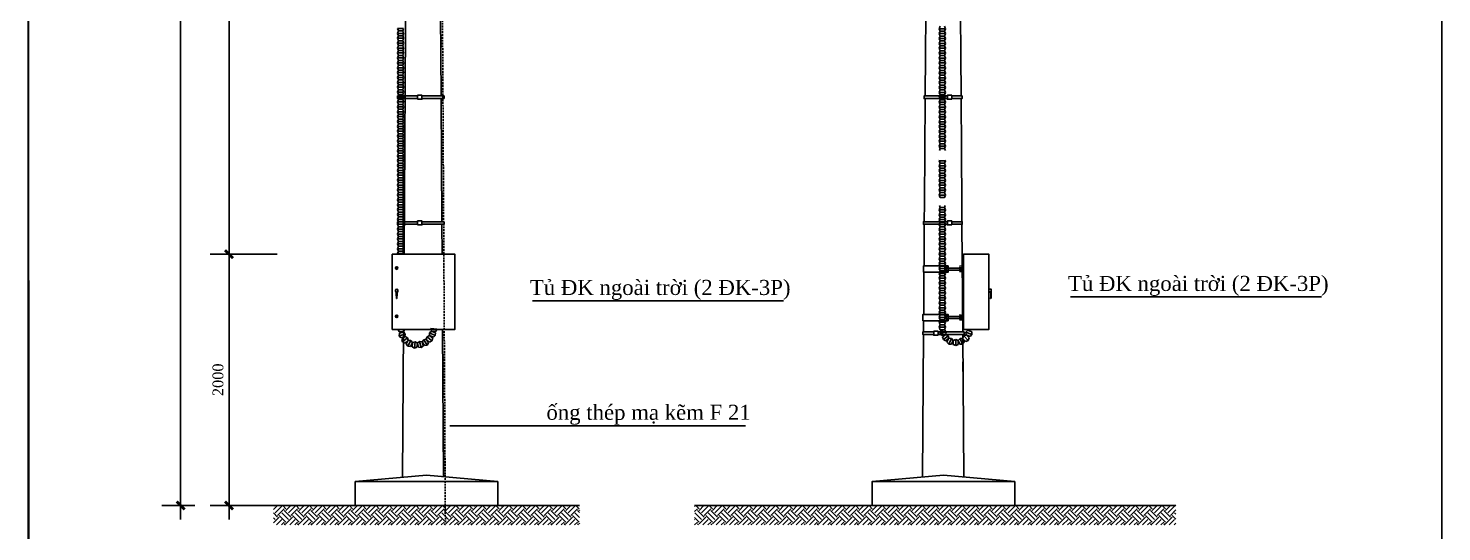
# Model space of a CAD drawing. Header units: inches. Extents: x -246336 to 136055, y -106871 to 69513.
# Drawn here: x -4888 to 6362, y 58195 to 62200 of the extents above; entities that cross this region are included whole.
import ezdxf

# ---------------------------------------------------------------- set-up
doc = ezdxf.new("R2010")
doc.units = ezdxf.units.IN
doc.header["$MEASUREMENT"] = 0
doc.linetypes.add('DASHED', pattern=[0.75, 0.5, -0.25])
doc.layers.add('XA-TT1', color=7, linetype='Continuous')
doc.styles.get("Standard").update_dxf_attribs({"font": 'VNTIME_0.TTF', "height": 86})
doc.styles.add('VIET25', font='VNTIME_0.TTF', dxfattribs={"height": 2.5})
doc.dimstyles.new('TAM', dxfattribs={"dimscale": 75, "dimtxt": 2, "dimasz": 2, "dimexe": 3, "dimexo": 2, "dimgap": 1, "dimtad": 0, "dimtoh": 1, "dimdec": 0, "dimdsep": 46, "dimtxsty": 'Standard', "dimblk1": 'OBLIQUE', "dimblk2": 'OBLIQUE', "dimsah": 1, "dimcen": -1, "dimdle": 3, "dimclrd": 251, "dimclre": 251, "dimadec": 0, "dimazin": 0, "dimtfac": 1, "dimtdec": 0, "dimtmove": 0, "dimatfit": 3, "dimldrblk": 'OBLIQUE', "dimfxl": 1, "dimtvp": 1, "dimtolj": 1, "dimtzin": 0, "dimarcsym": 0})
pattern_1 = [(45, (-20192.496, 52279.53), (7e-15, 106.06602), [75, -75]), (45, (-20212.38, 52299.415), (7e-15, 106.06602), [75, -75]), (45, (-20232.27, 52319.3), (7e-15, 106.06602), [75, -75]), (135, (-20232.27, 52332.56), (-106.06602, 1e-14), [75, -75]), (135, (-20212.38, 52352.45), (-106.06602, 1e-14), [75, -75]), (135, (-20192.496, 52372.336), (-106.06602, 1e-14), [75, -75])]

# ---------------------------------------------------------------- blocks, each defined once
blk = doc.blocks.new('KH')
at = {"color": 9}
for p, q in [((0, -2.5), (0, 2.5)), ((-2.5, 0), (2.5, 0))]:
    blk.add_line(p, q, dxfattribs=at)
at = {"color": 3, "const_width": 0.5}
blk.add_lwpolyline([(-0.71, -0.71), (0.71, 0.71)], dxfattribs=at)
blk = doc.blocks.new('*D16')
at = {"layer": 'Defpoints', "color": 0}
for p in [(-3290, 60404), (-2758, 60404), (-2758, 58404)]:
    blk.add_point(p, dxfattribs=at)
at = {"layer": 'XA-TT1', "color": 251, "lineweight": -2}
for p, q in [((-2908, 60404), (-3440, 60404)), ((-3290, 58449), (-3290, 60359)), ((-2908, 58404), (-3440, 58404))]:
    blk.add_line(p, q, dxfattribs=at)
at = {"layer": 'XA-TT1', "color": 251, "lineweight": -2, "xscale": 45, "yscale": 45, "zscale": 45}
for p, rotation in [((-3290, 60404), 90), ((-3290, 58404), 270)]:
    blk.add_blockref('KH', p, dxfattribs=dict(at, rotation=rotation))
at = {"layer": 'XA-TT1', "color": 0, "insert": (-3378, 59404), "char_height": 86, "attachment_point": 5, "rotation": 90}
blk.add_mtext('\\A1;2000', dxfattribs=at)
blk = doc.blocks.new('_OBLIQUE')
at = {"color": 0, "linetype": 'ByBlock'}
blk.add_line((-0.5, -0.5), (0.5, 0.5), dxfattribs=at)
blk = doc.blocks.new('A$C14465BD9')
at = {"layer": 'XA-TT1', "color": 251}
for p, q in [((8, 945), (0, 964)), ((0, 964), (49, 964)), ((0, 925), (8, 945)), ((8, 906), (0, 925)), ((0, 925), (49, 925)), ((0, 886), (8, 906)), ((8, 945), (42, 945)), ((8, 945), (42, 945)), ((8, 906), (42, 906)), ((8, 906), (42, 906)), ((42, 945), (49, 964)), ((49, 925), (42, 945)), ((42, 906), (49, 925)), ((49, 886), (42, 906)), ((8, 867), (0, 886)), ((0, 886), (49, 886)), ((0, 847), (8, 867)), ((0, 847), (49, 847)), ((8, 828), (0, 847)), ((0, 809), (8, 828)), ((0, 809), (49, 809)), ((8, 789), (0, 809)), ((0, 770), (8, 789)), ((8, 867), (42, 867)), ((8, 867), (42, 867)), ((8, 828), (42, 828)), ((8, 828), (42, 828)), ((8, 789), (42, 789)), ((8, 789), (42, 789)), ((42, 867), (49, 886)), ((49, 847), (42, 867)), ((42, 828), (49, 847)), ((49, 809), (42, 828)), ((42, 789), (49, 809)), ((49, 770), (42, 789)), ((0, 770), (49, 770)), ((8, 750), (0, 770)), ((0, 731), (8, 750)), ((0, 731), (49, 731)), ((8, 711), (0, 731)), ((0, 692), (8, 711)), ((8, 672), (0, 692)), ((0, 692), (49, 692)), ((8, 750), (42, 750)), ((8, 750), (42, 750)), ((8, 711), (42, 711)), ((8, 711), (42, 711)), ((42, 750), (49, 770)), ((49, 731), (42, 750)), ((42, 711), (49, 731)), ((49, 692), (42, 711)), ((42, 672), (49, 692)), ((0, 653), (8, 672)), ((0, 653), (49, 653)), ((8, 633), (0, 653)), ((0, 614), (8, 633)), ((0, 614), (49, 614)), ((8, 594), (0, 614)), ((0, 575), (8, 594)), ((0, 575), (49, 575)), ((8, 556), (0, 575)), ((8, 672), (42, 672)), ((8, 672), (42, 672)), ((8, 633), (42, 633)), ((8, 633), (42, 633)), ((8, 594), (42, 594)), ((8, 594), (42, 594)), ((49, 653), (42, 672)), ((42, 633), (49, 653)), ((49, 614), (42, 633)), ((42, 594), (49, 614)), ((49, 575), (42, 594)), ((42, 556), (49, 575)), ((0, 536), (8, 556)), ((8, 517), (0, 536)), ((0, 536), (49, 536)), ((0, 497), (8, 517)), ((8, 478), (0, 497)), ((0, 497), (49, 497)), ((0, 458), (8, 478)), ((8, 439), (0, 458)), ((0, 458), (49, 458)), ((8, 556), (42, 556)), ((8, 556), (42, 556)), ((8, 517), (42, 517)), ((8, 517), (42, 517)), ((8, 478), (42, 478)), ((8, 478), (42, 478)), ((49, 536), (42, 556)), ((42, 517), (49, 536)), ((49, 497), (42, 517)), ((42, 478), (49, 497)), ((49, 458), (42, 478)), ((42, 439), (49, 458)), ((0, 419), (8, 439)), ((0, 419), (49, 419)), ((8, 400), (0, 419)), ((0, 380), (8, 400)), ((8, 361), (0, 380)), ((0, 380), (49, 380)), ((0, 341), (8, 361)), ((8, 322), (0, 341)), ((0, 341), (49, 341)), ((8, 439), (42, 439)), ((8, 439), (42, 439)), ((8, 400), (42, 400)), ((8, 400), (42, 400)), ((8, 361), (42, 361)), ((8, 361), (42, 361)), ((49, 419), (42, 439)), ((42, 400), (49, 419)), ((49, 380), (42, 400)), ((42, 361), (49, 380)), ((49, 341), (42, 361)), ((42, 322), (49, 341)), ((0, 302), (8, 322)), ((8, 283), (0, 302)), ((0, 302), (49, 302)), ((0, 264), (8, 283)), ((8, 244), (0, 264)), ((0, 264), (49, 264)), ((0, 225), (8, 244)), ((8, 322), (42, 322)), ((8, 322), (42, 322)), ((8, 283), (42, 283)), ((8, 283), (42, 283)), ((8, 244), (42, 244)), ((8, 244), (42, 244)), ((49, 302), (42, 322)), ((42, 283), (49, 302)), ((49, 264), (42, 283)), ((42, 244), (49, 264)), ((49, 225), (42, 244)), ((8, 205), (0, 225)), ((0, 225), (49, 225)), ((0, 186), (8, 205)), ((8, 166), (0, 186)), ((0, 186), (49, 186)), ((0, 147), (8, 166)), ((8, 127), (0, 147)), ((0, 147), (49, 147)), ((7, 97), (9, 118)), ((8, 205), (42, 205)), ((8, 205), (42, 205)), ((8, 166), (42, 166)), ((8, 166), (42, 166)), ((8, 127), (42, 127)), ((8, 127), (42, 127)), ((9, 118), (42, 127)), ((42, 205), (49, 225)), ((49, 186), (42, 205)), ((42, 166), (49, 186)), ((49, 147), (42, 166)), ((42, 127), (49, 147)), ((54, 111), (42, 127)), ((226, 122), (212, 107)), ((258, 110), (226, 122)), ((258, 110), (226, 122)), ((7, 97), (54, 111)), ((19, 81), (7, 97)), ((19, 81), (52, 90)), ((26, 69), (52, 90)), ((32, 49), (26, 69)), ((32, 49), (70, 79)), ((50, 38), (32, 49)), ((50, 38), (76, 59)), ((52, 90), (54, 111)), ((70, 79), (52, 90)), ((61, 29), (76, 59)), ((75, 13), (61, 29)), ((76, 59), (70, 79)), ((75, 13), (97, 57)), ((96, 11), (75, 13)), ((97, 57), (76, 59)), ((96, 11), (111, 42)), ((111, 42), (97, 57)), ((131, 49), (111, 42)), ((111, 8), (111, 42)), ((131, 0), (111, 8)), ((131, 0), (131, 49)), ((150, 42), (131, 49)), ((150, 8), (131, 0)), ((165, 57), (150, 42)), ((164, 11), (150, 42)), ((150, 8), (150, 42)), ((150, 8), (150, 42)), ((185, 12), (164, 11)), ((185, 58), (165, 57)), ((185, 12), (165, 57)), ((194, 77), (185, 58)), ((210, 34), (185, 58)), ((200, 27), (185, 58)), ((200, 27), (185, 58)), ((200, 27), (185, 12)), ((213, 86), (194, 77)), ((229, 42), (194, 77)), ((229, 42), (210, 34)), ((259, 89), (212, 107)), ((212, 107), (213, 86)), ((245, 74), (213, 86)), ((237, 62), (213, 86)), ((237, 62), (213, 86)), ((237, 62), (229, 42)), ((259, 89), (245, 74)), ((258, 110), (259, 89))]:
    blk.add_line(p, q, dxfattribs=at)
blk = doc.blocks.new('*D14')
at = {"layer": 'Defpoints', "color": 0}
for p in [(-3676, 69229), (-2432, 69229), (-3457, 58404)]:
    blk.add_point(p, dxfattribs=at)
at = {"layer": 'XA-TT1', "color": 251, "lineweight": -2}
for p, q in [((-2582, 69229), (-3826, 69229)), ((-3676, 58449), (-3676, 69184)), ((-3607, 58404), (-3826, 58404))]:
    blk.add_line(p, q, dxfattribs=at)
at = {"layer": 'XA-TT1', "color": 251, "lineweight": -2, "xscale": 45, "yscale": 45, "zscale": 45}
for p, rotation in [((-3676, 69229), 90), ((-3676, 58404), 270)]:
    blk.add_blockref('KH', p, dxfattribs=dict(at, rotation=rotation))
at = {"layer": 'XA-TT1', "color": 0, "insert": (-3764, 63817), "char_height": 86, "attachment_point": 5, "rotation": 90}
blk.add_mtext('\\A1;10300', dxfattribs=at)
blk = doc.blocks.new('*D13')
at = {"layer": 'Defpoints', "color": 0}
for p in [(-3290, 64504), (-2758, 64504), (-2758, 60404)]:
    blk.add_point(p, dxfattribs=at)
at = {"layer": 'XA-TT1', "color": 251, "lineweight": -2}
for p, q in [((-2908, 64504), (-3440, 64504)), ((-3290, 60449), (-3290, 64459)), ((-2908, 60404), (-3440, 60404))]:
    blk.add_line(p, q, dxfattribs=at)
at = {"layer": 'XA-TT1', "color": 251, "lineweight": -2, "xscale": 45, "yscale": 45, "zscale": 45}
for p, rotation in [((-3290, 64504), 90), ((-3290, 60404), 270)]:
    blk.add_blockref('KH', p, dxfattribs=dict(at, rotation=rotation))
at = {"layer": 'XA-TT1', "color": 0, "insert": (-3379, 62454), "char_height": 86, "attachment_point": 5, "rotation": 90}
blk.add_mtext('\\A1;3900', dxfattribs=at)

msp = doc.modelspace()

# ---------------------------------------------------------------- hatches: boundary and pattern name
at = {"layer": 'XA-TT1'}
h = msp.add_hatch(dxfattribs=at)
h.set_pattern_fill('EARTH', color=251, scale=300, angle=45, style=0)
h.set_pattern_definition(pattern_1)
h.paths.add_polyline_path([(-499.652, 58249.483), (-499.652, 58403.881), (-2936.836, 58403.881), (-2936.836, 58249.483)])
h = msp.add_hatch(dxfattribs=at)
h.set_pattern_fill('EARTH', color=251, scale=300, angle=45, style=0)
h.set_pattern_definition(pattern_1)
h.paths.add_polyline_path([(415.296, 58403.881), (415.296, 58249.483), (4246.589, 58249.483), (4246.589, 58403.881)])

# ---------------------------------------------------------------- linework, layer by layer
at = {"color": 1}
for p, q in [((-4888.29, 52013.263), (-4888.29, 69513.263)), ((6361.71, 69513.263), (6361.71, 52013.263))]:
    msp.add_line(p, q, dxfattribs=at)
at = {"color": 251}
msp.add_line((-1533.484, 59038.017), (820.772, 59038.017), dxfattribs=at)
for points in [[(-1952.295, 60296.961), (-1961.603, 60293.664), (-1954.094, 60287.251)], [(-1952.295, 59904.802), (-1961.603, 59908.099), (-1954.094, 59914.512)]]:
    msp.add_lwpolyline(points, close=True)
for centre in [(-1955.997, 60292.625), (-1955.997, 59909.138)]:
    msp.add_circle(centre, 10)
for centre, radius in [((-1955.997, 60292.625), 9), ((-1955.997, 60292.625), 6.667), ((-1955.997, 59909.138), 9), ((-1955.997, 59909.138), 6.667)]:
    msp.add_circle(centre, radius, dxfattribs=at)
at = {"layer": 'XA-TT1'}
for p, q in [((-4882.04, 52013.263), (-4888.29, 69513.263)), ((6361.71, 69513.263), (6361.71, 52013.263)), ((-1579.119, 61661.639), (-1754.54, 61661.639)), ((-1579.119, 61641.639), (-1579.119, 61661.639)), ((-1754.54, 61641.639), (-1579.119, 61641.639)), ((-1579.042, 60661.639), (-1754.54, 60661.639)), ((-1754.54, 60641.639), (-1579.042, 60641.639)), ((-1579.042, 60641.639), (-1579.042, 60661.639)), ((-1491.997, 60403.881), (-1981.997, 60403.881)), ((2756.348, 60103.881), (2764.023, 60103.881)), ((2772.884, 60083.733), (2770.356, 60103.881)), ((2776.348, 60103.881), (2776.348, 60056.128)), ((-875.807, 60031.158), (1123.303, 60031.158)), ((3406.792, 60063.122), (5405.902, 60063.122)), ((-2285.744, 58593.599), (-1718.382, 58645.955)), ((-1151.019, 58593.599), (-1718.382, 58645.955)), ((1828.193, 58593.599), (2395.556, 58645.955)), ((2962.918, 58593.599), (2395.556, 58645.955))]:
    msp.add_line(p, q, dxfattribs=at)
at = {"layer": 'XA-TT1', "color": 251}
for p, q in [((2370.65, 62216.093), (2362.922, 62196.631)), ((2404.65, 62216.093), (2412.378, 62196.631)), ((-1950.107, 62198.335), (-1900.651, 62198.335)), ((-1950.107, 62198.335), (-1942.379, 62178.873)), ((-1942.379, 62178.873), (-1950.107, 62159.411)), ((-1950.107, 62159.411), (-1900.651, 62159.411)), ((-1950.107, 62159.411), (-1942.379, 62139.949)), ((-1942.379, 62139.949), (-1950.107, 62120.487)), ((-1950.107, 62120.487), (-1900.651, 62120.487)), ((-1950.107, 62120.487), (-1942.379, 62101.025)), ((-1942.379, 62101.025), (-1950.107, 62081.563)), ((-1942.379, 62178.873), (-1908.379, 62178.873)), ((-1942.379, 62178.873), (-1908.379, 62178.873)), ((-1942.379, 62139.949), (-1908.379, 62139.949)), ((-1942.379, 62139.949), (-1908.379, 62139.949)), ((-1942.379, 62101.025), (-1908.379, 62101.025)), ((-1942.379, 62101.025), (-1908.379, 62101.025)), ((-1900.651, 62198.335), (-1908.379, 62178.873)), ((-1908.379, 62178.873), (-1900.651, 62159.411)), ((-1900.651, 62159.411), (-1908.379, 62139.949)), ((-1908.379, 62139.949), (-1900.651, 62120.487)), ((-1900.651, 62120.487), (-1908.379, 62101.025)), ((-1908.379, 62101.025), (-1900.651, 62081.563)), ((2412.378, 62196.631), (2362.922, 62196.631)), ((2362.922, 62196.631), (2370.65, 62177.169)), ((2370.65, 62177.169), (2362.922, 62157.707)), ((2412.378, 62157.707), (2362.922, 62157.707)), ((2362.922, 62157.707), (2370.65, 62138.245)), ((2370.65, 62138.245), (2362.922, 62118.783)), ((2412.378, 62118.783), (2362.922, 62118.783)), ((2362.922, 62118.783), (2370.65, 62099.321)), ((2404.65, 62177.169), (2370.65, 62177.169)), ((2404.65, 62177.169), (2370.65, 62177.169)), ((2404.65, 62138.245), (2370.65, 62138.245)), ((2404.65, 62138.245), (2370.65, 62138.245)), ((2412.378, 62196.631), (2404.65, 62177.169)), ((2404.65, 62177.169), (2412.378, 62157.707)), ((2412.378, 62157.707), (2404.65, 62138.245)), ((2404.65, 62138.245), (2412.378, 62118.783)), ((2412.378, 62118.783), (2404.65, 62099.321)), ((-1950.107, 62081.563), (-1900.651, 62081.563)), ((-1950.107, 62081.563), (-1942.379, 62062.101)), ((-1942.379, 62062.101), (-1950.107, 62042.638)), ((-1950.107, 62042.638), (-1900.651, 62042.638)), ((-1950.107, 62042.638), (-1942.379, 62023.176)), ((-1942.379, 62023.176), (-1950.107, 62003.714)), ((-1950.107, 62003.714), (-1900.651, 62003.714)), ((-1950.107, 62003.714), (-1942.379, 61984.252)), ((-1942.379, 62062.101), (-1908.379, 62062.101)), ((-1942.379, 62062.101), (-1908.379, 62062.101)), ((-1942.379, 62023.176), (-1908.379, 62023.176)), ((-1942.379, 62023.176), (-1908.379, 62023.176)), ((-1900.651, 62081.563), (-1908.379, 62062.101)), ((-1908.379, 62062.101), (-1900.651, 62042.638)), ((-1900.651, 62042.638), (-1908.379, 62023.176)), ((-1908.379, 62023.176), (-1900.651, 62003.714)), ((-1900.651, 62003.714), (-1908.379, 61984.252)), ((2370.65, 62099.321), (2362.922, 62079.859)), ((2412.378, 62079.859), (2362.922, 62079.859)), ((2362.922, 62079.859), (2370.65, 62060.396)), ((2370.65, 62060.396), (2362.922, 62040.934)), ((2412.378, 62040.934), (2362.922, 62040.934)), ((2362.922, 62040.934), (2370.65, 62021.472)), ((2370.65, 62021.472), (2362.922, 62002.01)), ((2412.378, 62002.01), (2362.922, 62002.01)), ((2362.922, 62002.01), (2370.65, 61982.548)), ((2404.65, 62099.321), (2370.65, 62099.321)), ((2404.65, 62099.321), (2370.65, 62099.321)), ((2404.65, 62060.396), (2370.65, 62060.396)), ((2404.65, 62060.396), (2370.65, 62060.396)), ((2404.65, 62021.472), (2370.65, 62021.472)), ((2404.65, 62021.472), (2370.65, 62021.472)), ((2404.65, 62099.321), (2412.378, 62079.859)), ((2412.378, 62079.859), (2404.65, 62060.396)), ((2404.65, 62060.396), (2412.378, 62040.934)), ((2412.378, 62040.934), (2404.65, 62021.472)), ((2404.65, 62021.472), (2412.378, 62002.01)), ((2412.378, 62002.01), (2404.65, 61982.548)), ((-1942.379, 61984.252), (-1950.107, 61964.79)), ((-1950.107, 61964.79), (-1900.651, 61964.79)), ((-1950.107, 61964.79), (-1942.379, 61945.328)), ((-1942.379, 61945.328), (-1950.107, 61925.866)), ((-1950.107, 61925.866), (-1900.651, 61925.866)), ((-1950.107, 61925.866), (-1942.379, 61906.404)), ((-1942.379, 61906.404), (-1950.107, 61886.942)), ((-1950.107, 61886.942), (-1900.651, 61886.942)), ((-1950.107, 61886.942), (-1942.379, 61867.48)), ((-1942.379, 61984.252), (-1908.379, 61984.252)), ((-1942.379, 61984.252), (-1908.379, 61984.252)), ((-1942.379, 61945.328), (-1908.379, 61945.328)), ((-1942.379, 61945.328), (-1908.379, 61945.328)), ((-1942.379, 61906.404), (-1908.379, 61906.404)), ((-1942.379, 61906.404), (-1908.379, 61906.404)), ((-1908.379, 61984.252), (-1900.651, 61964.79)), ((-1900.651, 61964.79), (-1908.379, 61945.328)), ((-1908.379, 61945.328), (-1900.651, 61925.866)), ((-1900.651, 61925.866), (-1908.379, 61906.404)), ((-1908.379, 61906.404), (-1900.651, 61886.942)), ((-1900.651, 61886.942), (-1908.379, 61867.48)), ((2370.65, 61982.548), (2362.922, 61963.086)), ((2412.378, 61963.086), (2362.922, 61963.086)), ((2362.922, 61963.086), (2370.65, 61943.624)), ((2370.65, 61943.624), (2362.922, 61924.162)), ((2412.378, 61924.162), (2362.922, 61924.162)), ((2362.922, 61924.162), (2370.65, 61904.7)), ((2370.65, 61904.7), (2362.922, 61885.238)), ((2412.378, 61885.238), (2362.922, 61885.238)), ((2362.922, 61885.238), (2370.65, 61865.776)), ((2404.65, 61982.548), (2370.65, 61982.548)), ((2404.65, 61982.548), (2370.65, 61982.548)), ((2404.65, 61943.624), (2370.65, 61943.624)), ((2404.65, 61943.624), (2370.65, 61943.624)), ((2404.65, 61904.7), (2370.65, 61904.7)), ((2404.65, 61904.7), (2370.65, 61904.7)), ((2404.65, 61982.548), (2412.378, 61963.086)), ((2412.378, 61963.086), (2404.65, 61943.624)), ((2404.65, 61943.624), (2412.378, 61924.162)), ((2412.378, 61924.162), (2404.65, 61904.7)), ((2404.65, 61904.7), (2412.378, 61885.238)), ((2412.378, 61885.238), (2404.65, 61865.776)), ((-1942.379, 61867.48), (-1950.107, 61848.018)), ((-1950.107, 61848.018), (-1900.651, 61848.018)), ((-1950.107, 61848.018), (-1942.379, 61828.556)), ((-1942.379, 61828.556), (-1950.107, 61809.094)), ((-1950.107, 61809.094), (-1900.651, 61809.094)), ((-1950.107, 61809.094), (-1942.379, 61789.632)), ((-1942.379, 61789.632), (-1950.107, 61770.17)), ((-1950.107, 61770.17), (-1900.651, 61770.17)), ((-1950.107, 61770.17), (-1900.651, 61770.17)), ((-1950.107, 61770.17), (-1942.379, 61750.708)), ((-1942.379, 61867.48), (-1908.379, 61867.48)), ((-1942.379, 61867.48), (-1908.379, 61867.48)), ((-1942.379, 61828.556), (-1908.379, 61828.556)), ((-1942.379, 61828.556), (-1908.379, 61828.556)), ((-1942.379, 61789.632), (-1908.379, 61789.632)), ((-1942.379, 61789.632), (-1908.379, 61789.632)), ((-1908.379, 61867.48), (-1900.651, 61848.018)), ((-1900.651, 61848.018), (-1908.379, 61828.556)), ((-1908.379, 61828.556), (-1900.651, 61809.094)), ((-1900.651, 61809.094), (-1908.379, 61789.632)), ((-1908.379, 61789.632), (-1900.651, 61770.17)), ((-1900.651, 61770.17), (-1908.379, 61750.708)), ((2370.65, 61865.776), (2362.922, 61846.314)), ((2412.378, 61846.314), (2362.922, 61846.314)), ((2362.922, 61846.314), (2370.65, 61826.852)), ((2370.65, 61826.852), (2362.922, 61807.39)), ((2412.378, 61807.39), (2362.922, 61807.39)), ((2362.922, 61807.39), (2370.65, 61787.928)), ((2370.65, 61787.928), (2362.922, 61768.466)), ((2412.378, 61768.466), (2362.922, 61768.466)), ((2362.922, 61768.466), (2370.65, 61749.004)), ((2404.65, 61865.776), (2370.65, 61865.776)), ((2404.65, 61865.776), (2370.65, 61865.776)), ((2404.65, 61826.852), (2370.65, 61826.852)), ((2404.65, 61826.852), (2370.65, 61826.852)), ((2404.65, 61787.928), (2370.65, 61787.928)), ((2404.65, 61787.928), (2370.65, 61787.928)), ((2404.65, 61865.776), (2412.378, 61846.314)), ((2412.378, 61846.314), (2404.65, 61826.852)), ((2404.65, 61826.852), (2412.378, 61807.39)), ((2412.378, 61807.39), (2404.65, 61787.928)), ((2404.65, 61787.928), (2412.378, 61768.466)), ((2412.378, 61768.466), (2404.65, 61749.004)), ((-1942.379, 61750.708), (-1950.107, 61731.246)), ((-1950.107, 61731.246), (-1900.651, 61731.246)), ((-1950.107, 61731.246), (-1942.379, 61711.784)), ((-1942.379, 61711.784), (-1950.107, 61692.321)), ((-1950.107, 61692.321), (-1900.651, 61692.321)), ((-1950.107, 61692.321), (-1942.379, 61672.859)), ((-1942.379, 61672.859), (-1950.107, 61653.397)), ((-1950.107, 61653.397), (-1900.651, 61653.397)), ((-1950.107, 61653.397), (-1942.379, 61633.935)), ((-1942.379, 61750.708), (-1908.379, 61750.708)), ((-1942.379, 61750.708), (-1908.379, 61750.708)), ((-1942.379, 61711.784), (-1908.379, 61711.784)), ((-1942.379, 61711.784), (-1908.379, 61711.784)), ((-1942.379, 61672.859), (-1908.379, 61672.859)), ((-1942.379, 61672.859), (-1908.379, 61672.859)), ((-1908.379, 61750.708), (-1900.651, 61731.246)), ((-1900.651, 61731.246), (-1908.379, 61711.784)), ((-1908.379, 61711.784), (-1900.651, 61692.321)), ((-1900.651, 61692.321), (-1908.379, 61672.859)), ((-1908.379, 61672.859), (-1900.651, 61653.397)), ((-1900.651, 61653.397), (-1908.379, 61633.935)), ((2370.65, 61749.004), (2362.922, 61729.542)), ((2412.378, 61729.542), (2362.922, 61729.542)), ((2362.922, 61729.542), (2370.65, 61710.079)), ((2370.65, 61710.079), (2362.922, 61690.617)), ((2412.378, 61690.617), (2362.922, 61690.617)), ((2362.922, 61690.617), (2370.65, 61671.155)), ((2370.65, 61671.155), (2362.922, 61651.693)), ((2412.378, 61651.693), (2362.922, 61651.693)), ((2362.922, 61651.693), (2370.65, 61632.231)), ((2404.65, 61749.004), (2370.65, 61749.004)), ((2404.65, 61749.004), (2370.65, 61749.004)), ((2404.65, 61710.079), (2370.65, 61710.079)), ((2404.65, 61710.079), (2370.65, 61710.079)), ((2404.65, 61671.155), (2370.65, 61671.155)), ((2404.65, 61671.155), (2370.65, 61671.155)), ((2404.65, 61749.004), (2412.378, 61729.542)), ((2412.378, 61729.542), (2404.65, 61710.079)), ((2404.65, 61710.079), (2412.378, 61690.617)), ((2412.378, 61690.617), (2404.65, 61671.155)), ((2404.65, 61671.155), (2412.378, 61651.693)), ((2412.378, 61651.693), (2404.65, 61632.231)), ((-1942.379, 61633.935), (-1950.107, 61614.473)), ((-1950.107, 61614.473), (-1900.651, 61614.473)), ((-1950.107, 61614.473), (-1942.379, 61595.011)), ((-1942.379, 61595.011), (-1950.107, 61575.549)), ((-1950.107, 61575.549), (-1900.651, 61575.549)), ((-1950.107, 61575.549), (-1942.379, 61556.087)), ((-1942.379, 61556.087), (-1950.107, 61536.625)), ((-1942.379, 61633.935), (-1908.379, 61633.935)), ((-1942.379, 61633.935), (-1908.379, 61633.935)), ((-1942.379, 61595.011), (-1908.379, 61595.011)), ((-1942.379, 61595.011), (-1908.379, 61595.011)), ((-1942.379, 61556.087), (-1908.379, 61556.087)), ((-1942.379, 61556.087), (-1908.379, 61556.087)), ((-1908.379, 61633.935), (-1900.651, 61614.473)), ((-1900.651, 61614.473), (-1908.379, 61595.011)), ((-1908.379, 61595.011), (-1900.651, 61575.549)), ((-1900.651, 61575.549), (-1908.379, 61556.087)), ((-1908.379, 61556.087), (-1900.651, 61536.625)), ((2370.65, 61632.231), (2362.922, 61612.769)), ((2412.378, 61612.769), (2362.922, 61612.769)), ((2362.922, 61612.769), (2370.65, 61593.307)), ((2370.65, 61593.307), (2362.922, 61573.845)), ((2412.378, 61573.845), (2362.922, 61573.845)), ((2362.922, 61573.845), (2370.65, 61554.383)), ((2370.65, 61554.383), (2362.922, 61534.921)), ((2404.65, 61632.231), (2370.65, 61632.231)), ((2404.65, 61632.231), (2370.65, 61632.231)), ((2404.65, 61593.307), (2370.65, 61593.307)), ((2404.65, 61593.307), (2370.65, 61593.307)), ((2404.65, 61554.383), (2370.65, 61554.383)), ((2404.65, 61554.383), (2370.65, 61554.383)), ((2404.65, 61632.231), (2412.378, 61612.769)), ((2412.378, 61612.769), (2404.65, 61593.307)), ((2404.65, 61593.307), (2412.378, 61573.845)), ((2412.378, 61573.845), (2404.65, 61554.383)), ((2404.65, 61554.383), (2412.378, 61534.921)), ((-1950.107, 61536.625), (-1900.651, 61536.625)), ((-1950.107, 61536.625), (-1942.379, 61517.163)), ((-1942.379, 61517.163), (-1950.107, 61497.701)), ((-1950.107, 61497.701), (-1900.651, 61497.701)), ((-1950.107, 61497.701), (-1900.651, 61497.701)), ((-1950.107, 61497.701), (-1942.379, 61478.239)), ((-1942.379, 61478.239), (-1950.107, 61458.777)), ((-1950.107, 61458.777), (-1900.651, 61458.777)), ((-1950.107, 61458.777), (-1942.379, 61439.315)), ((-1942.379, 61439.315), (-1950.107, 61419.853)), ((-1942.379, 61517.163), (-1908.379, 61517.163)), ((-1942.379, 61517.163), (-1908.379, 61517.163)), ((-1942.379, 61478.239), (-1908.379, 61478.239)), ((-1942.379, 61478.239), (-1908.379, 61478.239)), ((-1942.379, 61439.315), (-1908.379, 61439.315)), ((-1942.379, 61439.315), (-1908.379, 61439.315)), ((-1900.651, 61536.625), (-1908.379, 61517.163)), ((-1908.379, 61517.163), (-1900.651, 61497.701)), ((-1900.651, 61497.701), (-1908.379, 61478.239)), ((-1908.379, 61478.239), (-1900.651, 61458.777)), ((-1900.651, 61458.777), (-1908.379, 61439.315)), ((-1908.379, 61439.315), (-1900.651, 61419.853)), ((2412.378, 61534.921), (2362.922, 61534.921)), ((2362.922, 61534.921), (2370.65, 61515.459)), ((2370.65, 61515.459), (2362.922, 61495.997)), ((2362.922, 61495.997), (2370.65, 61476.535)), ((2412.378, 61495.997), (2362.922, 61495.997)), ((2370.65, 61476.535), (2362.922, 61457.073)), ((2412.378, 61457.073), (2362.922, 61457.073)), ((2362.922, 61457.073), (2370.65, 61437.611)), ((2370.65, 61437.611), (2362.922, 61418.149)), ((2404.65, 61515.459), (2370.65, 61515.459)), ((2404.65, 61515.459), (2370.65, 61515.459)), ((2404.65, 61476.535), (2370.65, 61476.535)), ((2404.65, 61476.535), (2370.65, 61476.535)), ((2404.65, 61437.611), (2370.65, 61437.611)), ((2404.65, 61437.611), (2370.65, 61437.611)), ((2412.378, 61534.921), (2404.65, 61515.459)), ((2404.65, 61515.459), (2412.378, 61495.997)), ((2412.378, 61495.997), (2404.65, 61476.535)), ((2404.65, 61476.535), (2412.378, 61457.073)), ((2412.378, 61457.073), (2404.65, 61437.611)), ((2404.65, 61437.611), (2412.378, 61418.149)), ((-1950.107, 61419.853), (-1900.651, 61419.853)), ((-1950.107, 61419.853), (-1942.379, 61400.391)), ((-1942.379, 61400.391), (-1950.107, 61380.929)), ((-1950.107, 61380.929), (-1900.651, 61380.929)), ((-1950.107, 61380.929), (-1942.379, 61361.467)), ((-1942.379, 61361.467), (-1950.107, 61342.004)), ((-1950.107, 61342.004), (-1900.651, 61342.004)), ((-1950.107, 61342.004), (-1942.379, 61322.542)), ((-1942.379, 61322.542), (-1950.107, 61303.08)), ((-1942.379, 61400.391), (-1908.379, 61400.391)), ((-1942.379, 61400.391), (-1908.379, 61400.391)), ((-1942.379, 61361.467), (-1908.379, 61361.467)), ((-1942.379, 61361.467), (-1908.379, 61361.467)), ((-1942.379, 61322.542), (-1908.379, 61322.542)), ((-1942.379, 61322.542), (-1908.379, 61322.542)), ((-1900.651, 61419.853), (-1908.379, 61400.391)), ((-1908.379, 61400.391), (-1900.651, 61380.929)), ((-1900.651, 61380.929), (-1908.379, 61361.467)), ((-1908.379, 61361.467), (-1900.651, 61342.004)), ((-1900.651, 61342.004), (-1908.379, 61322.542)), ((-1908.379, 61322.542), (-1900.651, 61303.08)), ((2412.378, 61418.149), (2362.922, 61418.149)), ((2362.922, 61418.149), (2370.65, 61398.687)), ((2370.65, 61398.687), (2362.922, 61379.225)), ((2412.378, 61379.225), (2362.922, 61379.225)), ((2362.922, 61379.225), (2370.65, 61359.762)), ((2370.65, 61359.762), (2362.922, 61340.3)), ((2412.378, 61340.3), (2362.922, 61340.3)), ((2362.922, 61340.3), (2370.65, 61320.838)), ((2370.65, 61320.838), (2362.922, 61301.376)), ((2404.65, 61398.687), (2370.65, 61398.687)), ((2404.65, 61398.687), (2370.65, 61398.687)), ((2404.65, 61359.762), (2370.65, 61359.762)), ((2404.65, 61359.762), (2370.65, 61359.762)), ((2404.65, 61320.838), (2370.65, 61320.838)), ((2404.65, 61320.838), (2370.65, 61320.838)), ((2412.378, 61418.149), (2404.65, 61398.687)), ((2404.65, 61398.687), (2412.378, 61379.225)), ((2412.378, 61379.225), (2404.65, 61359.762)), ((2404.65, 61359.762), (2412.378, 61340.3)), ((2412.378, 61340.3), (2404.65, 61320.838)), ((2404.65, 61320.838), (2412.378, 61301.376)), ((-1950.107, 61303.08), (-1900.651, 61303.08)), ((-1950.107, 61303.08), (-1942.379, 61283.618)), ((-1942.379, 61283.618), (-1950.107, 61264.156)), ((-1950.107, 61264.156), (-1900.651, 61264.156)), ((-1950.107, 61264.156), (-1942.379, 61244.694)), ((-1942.379, 61244.694), (-1950.107, 61225.232)), ((-1950.107, 61225.232), (-1900.651, 61225.232)), ((-1950.107, 61225.232), (-1900.651, 61225.232)), ((-1950.107, 61225.232), (-1942.379, 61205.77)), ((-1942.379, 61205.77), (-1950.107, 61186.308)), ((-1942.379, 61283.618), (-1908.379, 61283.618)), ((-1942.379, 61283.618), (-1908.379, 61283.618)), ((-1942.379, 61244.694), (-1908.379, 61244.694)), ((-1942.379, 61244.694), (-1908.379, 61244.694)), ((-1942.379, 61205.77), (-1908.379, 61205.77)), ((-1942.379, 61205.77), (-1908.379, 61205.77)), ((-1900.651, 61303.08), (-1908.379, 61283.618)), ((-1908.379, 61283.618), (-1900.651, 61264.156)), ((-1900.651, 61264.156), (-1908.379, 61244.694)), ((-1908.379, 61244.694), (-1900.651, 61225.232)), ((-1900.651, 61225.232), (-1908.379, 61205.77)), ((-1908.379, 61205.77), (-1900.651, 61186.308)), ((2412.378, 61301.376), (2362.922, 61301.376)), ((2362.922, 61301.376), (2370.65, 61281.914)), ((2370.65, 61281.914), (2362.922, 61262.452)), ((2412.378, 61262.452), (2362.922, 61262.452)), ((2362.922, 61262.452), (2370.65, 61242.99)), ((2370.65, 61242.99), (2364.471, 61227.429)), ((2404.65, 61281.914), (2370.65, 61281.914)), ((2404.65, 61281.914), (2370.65, 61281.914)), ((2404.65, 61242.99), (2370.65, 61242.99)), ((2404.65, 61242.99), (2370.65, 61242.99)), ((2412.378, 61301.376), (2404.65, 61281.914)), ((2404.65, 61281.914), (2412.378, 61262.452)), ((2412.378, 61262.452), (2404.65, 61242.99)), ((2404.65, 61242.99), (2410.829, 61227.429)), ((-1950.107, 61186.308), (-1900.651, 61186.308)), ((-1950.107, 61186.308), (-1942.379, 61166.846)), ((-1942.379, 61166.846), (-1950.107, 61147.384)), ((-1950.107, 61147.384), (-1900.651, 61147.384)), ((-1950.107, 61147.384), (-1942.379, 61127.922)), ((-1942.379, 61127.922), (-1950.107, 61108.46)), ((-1950.107, 61108.46), (-1900.651, 61108.46)), ((-1950.107, 61108.46), (-1942.379, 61088.998)), ((-1942.379, 61088.998), (-1950.107, 61069.536)), ((-1942.379, 61166.846), (-1908.379, 61166.846)), ((-1942.379, 61166.846), (-1908.379, 61166.846)), ((-1942.379, 61127.922), (-1908.379, 61127.922)), ((-1942.379, 61127.922), (-1908.379, 61127.922)), ((-1942.379, 61088.998), (-1908.379, 61088.998)), ((-1942.379, 61088.998), (-1908.379, 61088.998)), ((-1900.651, 61186.308), (-1908.379, 61166.846)), ((-1908.379, 61166.846), (-1900.651, 61147.384)), ((-1900.651, 61147.384), (-1908.379, 61127.922)), ((-1908.379, 61127.922), (-1900.651, 61108.46)), ((-1900.651, 61108.46), (-1908.379, 61088.998)), ((-1908.379, 61088.998), (-1900.651, 61069.536)), ((2365.364, 61151.829), (2362.922, 61145.68)), ((2412.378, 61145.68), (2362.922, 61145.68)), ((2362.922, 61145.68), (2370.65, 61126.218)), ((2370.65, 61126.218), (2362.922, 61106.756)), ((2412.378, 61106.756), (2362.922, 61106.756)), ((2362.922, 61106.756), (2370.65, 61087.294)), ((2404.65, 61126.218), (2370.65, 61126.218)), ((2404.65, 61126.218), (2370.65, 61126.218)), ((2412.378, 61145.68), (2404.65, 61126.218)), ((2404.65, 61126.218), (2412.378, 61106.756)), ((2412.378, 61106.756), (2404.65, 61087.294)), ((2409.937, 61151.829), (2412.378, 61145.68)), ((-1950.107, 61069.536), (-1900.651, 61069.536)), ((-1950.107, 61069.536), (-1942.379, 61050.074)), ((-1942.379, 61050.074), (-1950.107, 61030.612)), ((-1950.107, 61030.612), (-1942.379, 61011.15)), ((-1950.107, 61030.612), (-1900.651, 61030.612)), ((-1942.379, 61011.15), (-1950.107, 60991.687)), ((-1950.107, 60991.687), (-1900.651, 60991.687)), ((-1950.107, 60991.687), (-1942.379, 60972.225)), ((-1942.379, 61050.074), (-1908.379, 61050.074)), ((-1942.379, 61050.074), (-1908.379, 61050.074)), ((-1942.379, 61011.15), (-1908.379, 61011.15)), ((-1942.379, 61011.15), (-1908.379, 61011.15)), ((-1900.651, 61069.536), (-1908.379, 61050.074)), ((-1908.379, 61050.074), (-1900.651, 61030.612)), ((-1900.651, 61030.612), (-1908.379, 61011.15)), ((-1908.379, 61011.15), (-1900.651, 60991.687)), ((-1900.651, 60991.687), (-1908.379, 60972.225)), ((2370.65, 61087.294), (2362.922, 61067.832)), ((2412.378, 61067.832), (2362.922, 61067.832)), ((2362.922, 61067.832), (2370.65, 61048.37)), ((2370.65, 61048.37), (2362.922, 61028.908)), ((2412.378, 61028.908), (2362.922, 61028.908)), ((2362.922, 61028.908), (2370.65, 61009.445)), ((2370.65, 61009.445), (2362.922, 60989.983)), ((2412.378, 60989.983), (2362.922, 60989.983)), ((2362.922, 60989.983), (2370.65, 60970.521)), ((2404.65, 61087.294), (2370.65, 61087.294)), ((2404.65, 61087.294), (2370.65, 61087.294)), ((2404.65, 61048.37), (2370.65, 61048.37)), ((2404.65, 61048.37), (2370.65, 61048.37)), ((2404.65, 61009.445), (2370.65, 61009.445)), ((2404.65, 61009.445), (2370.65, 61009.445)), ((2404.65, 61087.294), (2412.378, 61067.832)), ((2412.378, 61067.832), (2404.65, 61048.37)), ((2404.65, 61048.37), (2412.378, 61028.908)), ((2412.378, 61028.908), (2404.65, 61009.445)), ((2404.65, 61009.445), (2412.378, 60989.983)), ((2412.378, 60989.983), (2404.65, 60970.521)), ((-1942.379, 60972.225), (-1950.107, 60952.763)), ((-1950.107, 60952.763), (-1900.651, 60952.763)), ((-1950.107, 60952.763), (-1900.651, 60952.763)), ((-1950.107, 60952.763), (-1942.379, 60933.301)), ((-1942.379, 60933.301), (-1950.107, 60913.839)), ((-1950.107, 60913.839), (-1900.651, 60913.839)), ((-1950.107, 60913.839), (-1942.379, 60894.377)), ((-1942.379, 60894.377), (-1950.107, 60874.915)), ((-1950.107, 60874.915), (-1900.651, 60874.915)), ((-1950.107, 60874.915), (-1942.379, 60855.453)), ((-1942.379, 60972.225), (-1908.379, 60972.225)), ((-1942.379, 60972.225), (-1908.379, 60972.225)), ((-1942.379, 60933.301), (-1908.379, 60933.301)), ((-1942.379, 60933.301), (-1908.379, 60933.301)), ((-1942.379, 60894.377), (-1908.379, 60894.377)), ((-1942.379, 60894.377), (-1908.379, 60894.377)), ((-1908.379, 60972.225), (-1900.651, 60952.763)), ((-1900.651, 60952.763), (-1908.379, 60933.301)), ((-1908.379, 60933.301), (-1900.651, 60913.839)), ((-1900.651, 60913.839), (-1908.379, 60894.377)), ((-1908.379, 60894.377), (-1900.651, 60874.915)), ((-1900.651, 60874.915), (-1908.379, 60855.453)), ((2370.65, 60970.521), (2362.922, 60951.059)), ((2412.378, 60951.059), (2362.922, 60951.059)), ((2362.922, 60951.059), (2370.65, 60931.597)), ((2370.65, 60931.597), (2362.922, 60912.135)), ((2412.378, 60912.135), (2362.922, 60912.135)), ((2362.922, 60912.135), (2370.65, 60892.673)), ((2370.65, 60892.673), (2362.922, 60873.211)), ((2412.378, 60873.211), (2362.922, 60873.211)), ((2362.922, 60873.211), (2370.65, 60853.749)), ((2404.65, 60970.521), (2370.65, 60970.521)), ((2404.65, 60970.521), (2370.65, 60970.521)), ((2404.65, 60931.597), (2370.65, 60931.597)), ((2404.65, 60931.597), (2370.65, 60931.597)), ((2404.65, 60892.673), (2370.65, 60892.673)), ((2404.65, 60892.673), (2370.65, 60892.673)), ((2404.65, 60970.521), (2412.378, 60951.059)), ((2412.378, 60951.059), (2404.65, 60931.597)), ((2404.65, 60931.597), (2412.378, 60912.135)), ((2412.378, 60912.135), (2404.65, 60892.673)), ((2404.65, 60892.673), (2412.378, 60873.211)), ((2412.378, 60873.211), (2404.65, 60853.749)), ((-1942.379, 60855.453), (-1950.107, 60835.991)), ((-1950.107, 60835.991), (-1900.651, 60835.991)), ((-1950.107, 60835.991), (-1942.379, 60816.529)), ((-1942.379, 60816.529), (-1950.107, 60797.067)), ((-1950.107, 60797.067), (-1900.651, 60797.067)), ((-1950.107, 60797.067), (-1942.379, 60777.605)), ((-1942.379, 60777.605), (-1950.107, 60758.143)), ((-1950.107, 60758.143), (-1900.651, 60758.143)), ((-1950.107, 60758.143), (-1942.379, 60738.681)), ((-1942.379, 60855.453), (-1908.379, 60855.453)), ((-1942.379, 60855.453), (-1908.379, 60855.453)), ((-1942.379, 60816.529), (-1908.379, 60816.529)), ((-1942.379, 60816.529), (-1908.379, 60816.529)), ((-1942.379, 60777.605), (-1908.379, 60777.605)), ((-1942.379, 60777.605), (-1908.379, 60777.605)), ((-1908.379, 60855.453), (-1900.651, 60835.991)), ((-1900.651, 60835.991), (-1908.379, 60816.529)), ((-1908.379, 60816.529), (-1900.651, 60797.067)), ((-1900.651, 60797.067), (-1908.379, 60777.605)), ((-1908.379, 60777.605), (-1900.651, 60758.143)), ((-1900.651, 60758.143), (-1908.379, 60738.681)), ((2370.65, 60775.901), (2362.922, 60756.439)), ((2412.378, 60756.439), (2362.922, 60756.439)), ((2362.922, 60756.439), (2370.65, 60736.977)), ((2364.713, 60790.852), (2370.65, 60775.901)), ((2370.65, 60853.749), (2369.315, 60850.387)), ((2404.65, 60853.749), (2370.65, 60853.749)), ((2404.65, 60853.749), (2370.65, 60853.749)), ((2404.65, 60775.901), (2370.65, 60775.901)), ((2404.65, 60775.901), (2370.65, 60775.901)), ((2404.65, 60853.749), (2405.985, 60850.388)), ((2410.587, 60790.853), (2404.65, 60775.901)), ((2404.65, 60775.901), (2412.378, 60756.439)), ((2412.378, 60756.439), (2404.65, 60736.977)), ((-1942.379, 60738.681), (-1950.107, 60719.219)), ((-1950.107, 60719.219), (-1900.651, 60719.219)), ((-1950.107, 60719.219), (-1942.379, 60699.757)), ((-1942.379, 60699.757), (-1950.107, 60680.295)), ((-1950.107, 60680.295), (-1900.651, 60680.295)), ((-1950.107, 60680.295), (-1900.651, 60680.295)), ((-1950.107, 60680.295), (-1942.379, 60660.833)), ((-1942.379, 60660.833), (-1950.107, 60641.37)), ((-1950.107, 60641.37), (-1900.651, 60641.37)), ((-1950.107, 60641.37), (-1942.379, 60621.908)), ((-1942.379, 60738.681), (-1908.379, 60738.681)), ((-1942.379, 60738.681), (-1908.379, 60738.681)), ((-1942.379, 60699.757), (-1908.379, 60699.757)), ((-1942.379, 60699.757), (-1908.379, 60699.757)), ((-1942.379, 60660.833), (-1908.379, 60660.833)), ((-1942.379, 60660.833), (-1908.379, 60660.833)), ((-1908.379, 60738.681), (-1900.651, 60719.219)), ((-1900.651, 60719.219), (-1908.379, 60699.757)), ((-1908.379, 60699.757), (-1900.651, 60680.295)), ((-1900.651, 60680.295), (-1908.379, 60660.833)), ((-1908.379, 60660.833), (-1900.651, 60641.37)), ((-1900.651, 60641.37), (-1908.379, 60621.908)), ((2370.65, 60736.977), (2362.922, 60717.515)), ((2412.378, 60717.515), (2362.922, 60717.515)), ((2362.922, 60717.515), (2370.65, 60698.053)), ((2370.65, 60698.053), (2362.922, 60678.591)), ((2412.378, 60678.591), (2362.922, 60678.591)), ((2362.922, 60678.591), (2370.65, 60659.128)), ((2370.65, 60659.128), (2362.922, 60639.666)), ((2412.378, 60639.666), (2362.922, 60639.666)), ((2404.65, 60736.977), (2370.65, 60736.977)), ((2404.65, 60736.977), (2370.65, 60736.977)), ((2404.65, 60698.053), (2370.65, 60698.053)), ((2404.65, 60698.053), (2370.65, 60698.053)), ((2404.65, 60659.128), (2370.65, 60659.128)), ((2404.65, 60659.128), (2370.65, 60659.128)), ((2404.65, 60736.977), (2412.378, 60717.515)), ((2412.378, 60717.515), (2404.65, 60698.053)), ((2404.65, 60698.053), (2412.378, 60678.591)), ((2412.378, 60678.591), (2404.65, 60659.128)), ((2404.65, 60659.128), (2412.378, 60639.666)), ((-1942.379, 60621.908), (-1950.107, 60602.446)), ((-1950.107, 60602.446), (-1900.651, 60602.446)), ((-1950.107, 60602.446), (-1942.379, 60582.984)), ((-1942.379, 60582.984), (-1950.107, 60563.522)), ((-1950.107, 60563.522), (-1900.651, 60563.522)), ((-1950.107, 60563.522), (-1942.379, 60544.06)), ((-1942.379, 60544.06), (-1950.107, 60524.598)), ((-1942.379, 60621.908), (-1908.379, 60621.908)), ((-1942.379, 60621.908), (-1908.379, 60621.908)), ((-1942.379, 60582.984), (-1908.379, 60582.984)), ((-1942.379, 60582.984), (-1908.379, 60582.984)), ((-1942.379, 60544.06), (-1908.379, 60544.06)), ((-1942.379, 60544.06), (-1908.379, 60544.06)), ((-1908.379, 60621.908), (-1900.651, 60602.446)), ((-1900.651, 60602.446), (-1908.379, 60582.984)), ((-1908.379, 60582.984), (-1900.651, 60563.522)), ((-1900.651, 60563.522), (-1908.379, 60544.06)), ((-1908.379, 60544.06), (-1900.651, 60524.598)), ((-1950.107, 60524.598), (-1900.651, 60524.598)), ((-1950.107, 60524.598), (-1942.379, 60505.136)), ((-1942.379, 60505.136), (-1950.107, 60485.674)), ((-1950.107, 60485.674), (-1900.651, 60485.674)), ((-1950.107, 60485.674), (-1942.379, 60466.212)), ((-1942.379, 60466.212), (-1950.107, 60446.75)), ((-1950.107, 60446.75), (-1900.651, 60446.75)), ((-1950.107, 60446.75), (-1942.379, 60427.288)), ((-1942.379, 60427.288), (-1950.107, 60407.826)), ((-1942.379, 60505.136), (-1908.379, 60505.136)), ((-1942.379, 60505.136), (-1908.379, 60505.136)), ((-1942.379, 60466.212), (-1908.379, 60466.212)), ((-1942.379, 60466.212), (-1908.379, 60466.212)), ((-1942.379, 60427.288), (-1908.379, 60427.288)), ((-1942.379, 60427.288), (-1908.379, 60427.288)), ((-1900.651, 60524.598), (-1908.379, 60505.136)), ((-1908.379, 60505.136), (-1900.651, 60485.674)), ((-1900.651, 60485.674), (-1908.379, 60466.212)), ((-1908.379, 60466.212), (-1900.651, 60446.75)), ((-1900.651, 60446.75), (-1908.379, 60427.288)), ((-1908.379, 60427.288), (-1900.651, 60407.826)), ((-1950.107, 60407.826), (-1900.651, 60407.826)), ((-1943.401, 59803.881), (-1935.673, 59784.419)), ((-1936.924, 59754.799), (-1889.16, 59767.628)), ((-1935.673, 59784.419), (-1901.673, 59784.419)), ((-1934.011, 59773.922), (-1935.353, 59753.024)), ((-1935.353, 59753.024), (-1921.994, 59736.899)), ((-1934.011, 59773.922), (-1901.673, 59784.419)), ((-1921.994, 59736.899), (-1889.655, 59747.397)), ((-1915.343, 59725.123), (-1889.655, 59747.397)), ((-1908.432, 59705.356), (-1871.066, 59737.756)), ((-1893.944, 59803.881), (-1901.673, 59784.419)), ((-1901.673, 59784.419), (-1888.313, 59768.294)), ((-1889.16, 59767.628), (-1891.575, 59746.828)), ((-1889.655, 59747.397), (-1871.066, 59737.756)), ((-1871.066, 59737.756), (-1864.155, 59717.989)), ((-1720.31, 59726.37), (-1713.719, 59746.246)), ((-1713.719, 59746.246), (-1695.288, 59756.186)), ((-1675.835, 59714.453), (-1713.719, 59746.246)), ((-1695.288, 59756.186), (-1694.381, 59777.107)), ((-1669.244, 59734.329), (-1695.288, 59756.186)), ((-1669.244, 59734.329), (-1695.288, 59756.186)), ((-1664.261, 59742.282), (-1695.288, 59756.186)), ((-1694.381, 59777.107), (-1679.37, 59791.706)), ((-1649.249, 59756.881), (-1694.381, 59777.107)), ((-1635.854, 59806.752), (-1685.045, 59811.863)), ((-1685.045, 59811.863), (-1679.37, 59791.706)), ((-1648.343, 59777.802), (-1679.37, 59791.706)), ((-1648.343, 59777.802), (-1679.37, 59791.706)), ((-1645.552, 59788.193), (-1679.37, 59791.706)), ((-1664.261, 59742.282), (-1649.249, 59756.881)), ((-1649.249, 59756.881), (-1648.343, 59777.802)), ((-1635.854, 59806.752), (-1645.552, 59788.193)), ((-1915.343, 59725.123), (-1908.432, 59705.356)), ((-1908.432, 59705.356), (-1889.843, 59695.715)), ((-1889.843, 59695.715), (-1864.155, 59717.989)), ((-1879.865, 59687.836), (-1864.155, 59717.989)), ((-1879.865, 59687.836), (-1866.176, 59671.989)), ((-1866.176, 59671.989), (-1843.324, 59715.85)), ((-1866.176, 59671.989), (-1845.345, 59669.851)), ((-1864.155, 59717.989), (-1843.324, 59715.85)), ((-1845.345, 59669.851), (-1829.635, 59700.003)), ((-1843.324, 59715.85), (-1829.635, 59700.003)), ((-1833.04, 59666.174), (-1829.635, 59700.003)), ((-1833.04, 59666.174), (-1814.45, 59656.536)), ((-1829.635, 59700.003), (-1809.497, 59705.744)), ((-1814.45, 59656.536), (-1809.497, 59705.744)), ((-1814.45, 59656.536), (-1794.311, 59662.276)), ((-1809.497, 59705.744), (-1790.907, 59696.105)), ((-1794.311, 59662.276), (-1790.907, 59696.105)), ((-1790.907, 59696.105), (-1773.858, 59708.264)), ((-1782.774, 59663.092), (-1790.907, 59696.105)), ((-1782.774, 59663.092), (-1762.028, 59660.244)), ((-1773.858, 59708.264), (-1753.112, 59705.416)), ((-1762.028, 59660.244), (-1773.858, 59708.264)), ((-1762.028, 59660.244), (-1744.98, 59672.403)), ((-1753.112, 59705.416), (-1740.872, 59722.406)), ((-1744.98, 59672.403), (-1753.112, 59705.416)), ((-1734.808, 59676.763), (-1753.112, 59705.416)), ((-1740.872, 59722.406), (-1720.31, 59726.37)), ((-1714.247, 59680.728), (-1740.872, 59722.406)), ((-1734.808, 59676.763), (-1714.247, 59680.728)), ((-1702.006, 59697.718), (-1720.31, 59726.37)), ((-1702.006, 59697.718), (-1720.31, 59726.37)), ((-1694.266, 59704.513), (-1720.31, 59726.37)), ((-1714.247, 59680.728), (-1702.006, 59697.718)), ((-1694.266, 59704.513), (-1675.835, 59714.453)), ((-1675.835, 59714.453), (-1669.244, 59734.329))]:
    msp.add_line(p, q, dxfattribs=at)
at = {"layer": 'XA-TT1', "color": 7}
for p, q in [((-2936.836, 58403.881), (-499.928, 58403.881)), ((415.296, 58403.881), (4246.589, 58403.881))]:
    msp.add_line(p, q, dxfattribs=at)
at = {"layer": 'XA-TT1', "color": 2, "linetype": 'DASHED', "ltscale": 30, "flags": 128}
msp.add_lwpolyline([(-2241.121, 68106.131, 0.579217009), (-2184.231, 68028.785), (-1979.59, 68028.785), (-1719.707, 68028.785, -0.364391803), (-1623.374, 67908.877), (-1568.522, 58270.814)], format="xyb", dxfattribs=at)
at = {"layer": 'XA-TT1', "flags": 128}
for points in [[(-1897.76, 60403.881), (-1883.067, 62641.639)], [(-1609.018, 62641.639), (-1602.584, 61661.639)], [(2257.194, 62641.639), (2250.406, 61661.639)], [(2536.218, 61661.639), (2529.43, 62641.639)], [(-1602.452, 61641.639), (-1596.018, 60661.639)], [(2250.267, 61641.639), (2247.398, 61227.429)], [(2539.226, 61227.429), (2536.357, 61641.639)], [(2247.398, 61227.429), (2244.534, 60813.919)], [(2542.25, 60790.853), (2539.226, 61227.429)], [(2244.534, 60813.919), (2243.479, 60661.639)], [(2543.145, 60661.639), (2542.25, 60790.853)], [(-1595.887, 60641.639), (-1594.325, 60403.881)], [(2243.34, 60641.639), (2241.04, 60309.579)], [(2549.221, 59784.537), (2543.284, 60641.639)], [(2240.694, 60259.579), (2238.371, 59924.327)], [(2238.025, 59874.327), (2237.403, 59784.537)], [(-1909.418, 58628.327), (-1901.699, 59803.881)], [(-1590.386, 59803.881), (-1582.701, 58633.435)], [(2237.264, 59764.537), (2229.413, 58631.038)], [(2557.211, 58631.038), (2549.36, 59764.537)], [(2551.956, 59389.71), (2550.866, 59547.015)]]:
    msp.add_lwpolyline(points, dxfattribs=at)
at = {"layer": 'XA-TT1'}
for points in [[(-1789.439, 61661.639), (-1948.668, 61661.639), (-1948.668, 61641.639), (-1789.439, 61641.639)], [(2427.227, 61641.639), (2241.813, 61641.639), (2241.813, 61661.639), (2427.227, 61661.639)], [(2462.126, 61661.639), (2543.686, 61661.639), (2543.686, 61641.639), (2462.126, 61641.639)], [(-1789.439, 60661.639), (-1948.668, 60661.639), (-1948.668, 60641.639), (-1789.439, 60641.639)], [(2427.227, 60641.639), (2236.603, 60641.639), (2236.603, 60661.639), (2427.227, 60661.639)], [(2462.126, 60661.639), (2546.011, 60661.639), (2546.011, 60641.639), (2462.126, 60641.639)], [(2318.178, 59764.537), (2231.207, 59764.537), (2231.207, 59784.537), (2318.178, 59784.537)], [(2353.077, 59784.537), (2559.721, 59784.537), (2559.721, 59764.537), (2353.077, 59764.537)]]:
    msp.add_lwpolyline(points, dxfattribs=at)
for points in [[(-1789.439, 61635.413), (-1754.54, 61635.413), (-1754.54, 61667.788), (-1789.439, 61667.788)], [(2462.126, 61635.413), (2427.227, 61635.413), (2427.227, 61667.788), (2462.126, 61667.788)], [(-1789.439, 60635.413), (-1754.54, 60635.413), (-1754.54, 60667.788), (-1789.439, 60667.788)], [(2462.126, 60635.413), (2427.227, 60635.413), (2427.227, 60667.788), (2462.126, 60667.788)], [(2236.32, 60259.579), (2432.196, 60259.579), (2432.196, 60309.579), (2236.32, 60309.579)], [(2418.088, 60269.029), (2432.087, 60269.029), (2432.087, 60301.056), (2418.088, 60301.056)], [(2526.295, 60269.029), (2540.294, 60269.029), (2540.294, 60301.056), (2526.295, 60301.056)], [(2556.348, 59803.881), (2756.348, 59803.881), (2756.348, 60403.881), (2556.348, 60403.881)], [(2409.271, 60276.579), (2540.326, 60276.579), (2540.326, 60292.579), (2409.271, 60292.579)], [(2756.348, 60103.881), (2776.348, 60103.881), (2776.348, 60123.881), (2756.348, 60123.881)], [(2232.252, 59874.327), (2432.196, 59874.327), (2432.196, 59924.327), (2232.252, 59924.327)], [(2409.271, 59891.327), (2540.326, 59891.327), (2540.326, 59907.327), (2409.271, 59907.327)], [(2418.088, 59883.777), (2432.087, 59883.777), (2432.087, 59915.803), (2418.088, 59915.803)], [(2526.295, 59883.777), (2540.294, 59883.777), (2540.294, 59915.803), (2526.295, 59915.803)], [(2353.077, 59758.311), (2318.178, 59758.311), (2318.178, 59790.686), (2353.077, 59790.686)]]:
    msp.add_lwpolyline(points, close=True, dxfattribs=at)
msp.add_lwpolyline([(-1989.997, 59803.881), (-1493.997, 59803.881, 0.414213562), (-1491.997, 59805.881), (-1491.997, 60401.881, 0.414213562), (-1493.997, 60403.881), (-1989.997, 60403.881, 0.414213562), (-1991.997, 60401.881), (-1991.997, 59805.881, 0.414213562)], format="xyb", close=True, dxfattribs=at)
at = {"layer": 'XA-TT1', "const_width": 5, "flags": 128}
for points in [[(2553.819, 60341.414), (2553.819, 60311.414), (2523.819, 60311.414), (2523.819, 60261.414), (2553.819, 60261.414), (2553.819, 60231.414)], [(2553.819, 59956.162), (2553.819, 59926.162), (2523.819, 59926.162), (2523.819, 59876.162), (2553.819, 59876.162), (2553.819, 59846.162)]]:
    msp.add_lwpolyline(points, dxfattribs=at)
at = {"layer": 'XA-TT1', "flags": 128}
msp.add_lwpolyline([(-1946.713, 60110.165, 0.124007662), (-1952.432, 60090.216), (-1954.755, 60051.852), (-1957.24, 60051.852), (-1959.563, 60090.216, 0.124007662), (-1965.281, 60110.165, 0.124007662)], format="xyb", dxfattribs=at)
at = {"layer": 'XA-TT1', "color": 7, "flags": 128}
for points in [[(-2285.744, 58403.881), (-2285.744, 58593.599), (-1151.019, 58593.599), (-1151.019, 58403.881)], [(1828.193, 58403.881), (1828.193, 58593.599), (2962.918, 58593.599), (2962.918, 58403.881)]]:
    msp.add_lwpolyline(points, close=True, dxfattribs=at)
at = {"layer": 'XA-TT1'}
msp.add_arc((-1955.997, 60113.881), 10, 324.713129, 215.286871, dxfattribs=at)
for points in [[(2769.566, 60051.919), (2769.566, 60053.442), (2769.745, 60054.349), (2771.789, 60054.574), (2774.235, 60060.989), (2773.623, 60074.225), (2772.884, 60083.733)], [(2776.348, 60056.128), (2774.738, 60052.657), (2769.566, 60051.919)]]:
    msp.add_spline(points, degree=3, dxfattribs=at)

# ---------------------------------------------------------------- block references
msp.add_blockref('A$C14465BD9', (2362.922, 59675.458), dxfattribs=at)

# ---------------------------------------------------------------- texts
at = {"layer": 'XA-TT1', "style": 'VIET25'}
for s, p in [('Tñ §K ngoµi trêi (2 §K-3P)', (-895.624, 60078.692)), ('Tñ §K ngoµi trêi (2 §K-3P)', (3386.975, 60110.656)), ('èng thÐp m¹ kÏm F 21', (-764.089, 59085.551))]:
    msp.add_text(s, height=120, dxfattribs=at).set_placement(p)

# ---------------------------------------------------------------- dimensions: what is measured, and where the dimension line sits
at = {"layer": 'XA-TT1'}
for base, p1, p2, text, picture, middle in [((-3676.03, 69229.263), (-3456.771, 58403.881), (-2432.427, 69229.263), '10300', '*D14', (-3763.832, 63816.572)), ((-3289.86, 64503.881), (-2758.208, 60403.881), (-2758.208, 64503.881), '3900', '*D13', (-3378.656, 62453.881))]:
    dim = msp.add_linear_dim(base=base, p1=p1, p2=p2, angle=90, text=text, dimstyle='TAM', override={"dimtxt": 1.2, "dimasz": 0.6, "dimexe": 2, "dimblk1": 'KH', "dimblk2": 'KH'}, dxfattribs=at)
    dim.commit()
    dim.dimension.update_dxf_attribs({"geometry": picture, "text_midpoint": middle})
dim = msp.add_linear_dim(base=(-3289.86, 60403.881), p1=(-2758.208, 58403.881), p2=(-2758.208, 60403.881), angle=90, dimstyle='TAM', override={"dimtxt": 1.2, "dimasz": 0.6, "dimexe": 2, "dimblk1": 'KH', "dimblk2": 'KH'}, dxfattribs=at)
dim.commit()
dim.dimension.update_dxf_attribs({"geometry": '*D16', "text_midpoint": (-3377.662, 59403.881)})

doc.saveas('drawing.dxf')
